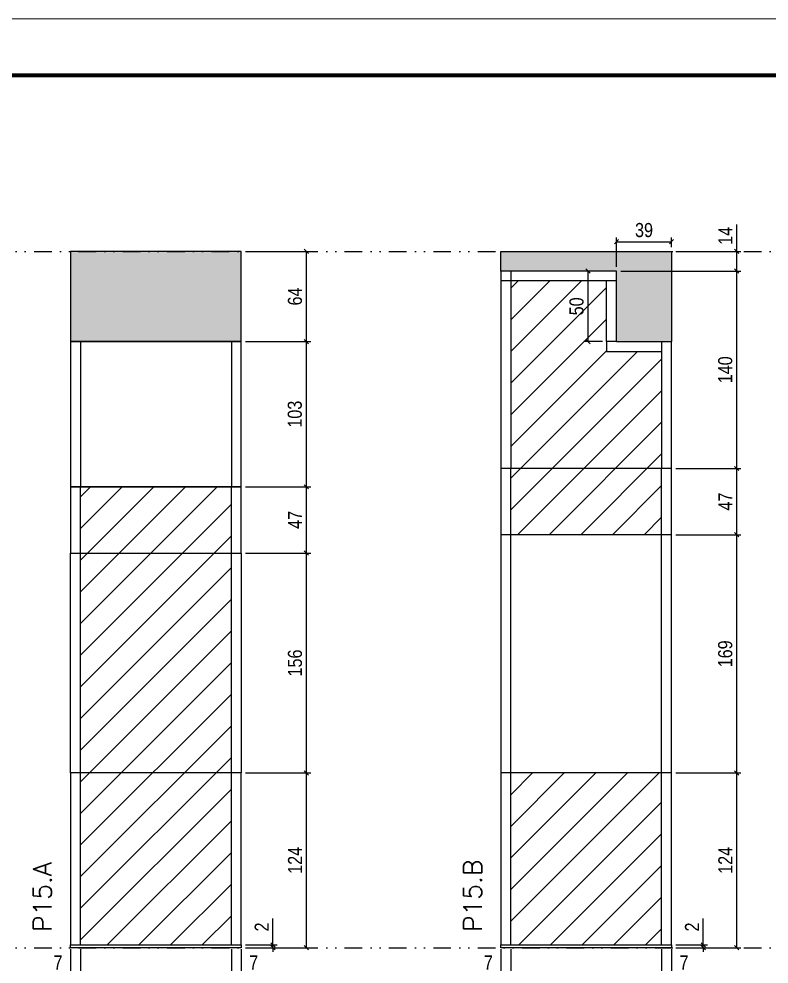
# Model space of a CAD drawing. Extents: x 13379 to 23315, y 867 to 16997.
# Drawn here: x 19603 to 20135, y 12732 to 13403 of the extents above; entities that cross this region are included whole.
import ezdxf

# ---------------------------------------------------------------- set-up
doc = ezdxf.new("R2010")
doc.units = 0
for name, pattern in [('DASHED', [0.75, 0.5, -0.25]), ('DIVIDE2', [0.625, 0.25, -0.125, 0, -0.125, 0, -0.125]), ('HIDDEN', [0.375, 0.25, -0.125])]:
    doc.linetypes.add(name, pattern=pattern)
for name, color, linetype in [('COTA', 241, 'Continuous'), ('Nível', 160, 'Continuous'), ('Painéis', 200, 'Continuous'), ('SARR_2.2x7', 40, 'Continuous'), ('Sarrafo de Pressão', 42, 'HIDDEN')]:
    doc.layers.add(name, color=color, linetype=linetype)
for name, color, linetype, lineweight in [('Folhas', 255, 'Continuous', 9), ('Hachura', 251, 'Continuous', 9), ('SARRAFO DE PRESSAO', 251, 'DASHED', 9), ('Texto Seção', 7, 'Continuous', 15)]:
    doc.layers.add(name, color=color, linetype=linetype, lineweight=lineweight)
doc.styles.add('COTA TECNICA', font='techl___.ttf', dxfattribs={"height": 10})
doc.styles.add('COTA TECNICA-50', font='techl___.ttf', dxfattribs={"height": 10})
doc.styles.add('REGUA-120', font='ROMANS.shx', dxfattribs={"height": 15})
doc.dimstyles.new('COTA PAINEL-50', dxfattribs={"dimtxt": 10, "dimasz": 3, "dimexe": 3, "dimexo": 3, "dimgap": 3, "dimtad": 1, "dimdec": 1, "dimzin": 12, "dimdsep": 46, "dimtxsty": 'COTA TECNICA-50', "dimblk1": 'OBLIQUE', "dimblk2": 'OBLIQUE', "dimsah": 1, "dimcen": 0.9, "dimclrd": 4, "dimclre": 4, "dimclrt": 240, "dimadec": 1, "dimazin": 3, "dimtfac": 1, "dimtdec": 1, "dimtmove": 0, "dimatfit": 3, "dimfxl": 1, "dimtolj": 1, "dimtzin": 12, "dimarcsym": 0})
doc.dimstyles.new('PAINEL', dxfattribs={"dimtxt": 10, "dimasz": 3, "dimexe": 3, "dimexo": 3, "dimgap": 3, "dimtad": 1, "dimdec": 1, "dimzin": 12, "dimdsep": 46, "dimtxsty": 'COTA TECNICA', "dimblk1": 'OBLIQUE', "dimblk2": 'OBLIQUE', "dimsah": 1, "dimcen": 0.9, "dimclrd": 4, "dimclre": 4, "dimclrt": 240, "dimadec": 1, "dimazin": 3, "dimtfac": 1, "dimtdec": 1, "dimtmove": 0, "dimatfit": 3, "dimfxl": 1, "dimtolj": 1, "dimtzin": 12, "dimarcsym": 0})
pattern_1 = [(45, (-40.093, 0), (-11.22532, 11.22532), [])]

# ---------------------------------------------------------------- blocks, each defined once
blk = doc.blocks.new('9999999999')
at = {"layer": 'Folhas'}
blk.add_lwpolyline([(98138.98, 34190.21), (99623.98, 34190.21), (99623.98, 35240.21), (98138.98, 35240.21)], close=True, dxfattribs=at)
at = {"layer": 'Folhas', "color": 30, "const_width": 3}
blk.add_lwpolyline([(98213.98, 34230.21), (99583.98, 34230.21), (99583.98, 35200.21), (98213.98, 35200.21)], close=True, dxfattribs=at)
blk = doc.blocks.new('_Oblique')
at = {"color": 0, "linetype": 'ByBlock', "lineweight": -2}
blk.add_line((-0.5, -0.5), (0.5, 0.5), dxfattribs=at)
blk = doc.blocks.new('*D446')
at = {"layer": 'COTA', "color": 4, "lineweight": -2, "transparency": 16777216}
for p, q in [((19639.58, 12742.88), (19639.58, 12688.7)), ((19760.58, 12742.88), (19760.58, 12688.7)), ((19639.58, 12691.7), (19760.58, 12691.7))]:
    blk.add_line(p, q, dxfattribs=at)
at = {"layer": 'Defpoints', "color": 0, "transparency": 16777216}
for p in [(19639.58, 12745.88), (19760.58, 12745.88), (19760.58, 12691.7)]:
    blk.add_point(p, dxfattribs=at)
at = {"layer": 'COTA', "color": 4, "lineweight": -2, "transparency": 16777216, "xscale": 3, "yscale": 3, "zscale": 3, "rotation": 180}
blk.add_blockref('_Oblique', (19639.58, 12691.7), dxfattribs=at)
at = {"layer": 'COTA', "color": 4, "lineweight": -2, "transparency": 16777216, "xscale": 3, "yscale": 3, "zscale": 3}
blk.add_blockref('_Oblique', (19760.58, 12691.7), dxfattribs=at)
at = {"layer": 'COTA', "color": 240, "transparency": 16777216, "insert": (19700.08, 12699.76), "char_height": 10, "attachment_point": 5, "style": 'COTA TECNICA'}
blk.add_mtext('\\A1;121', dxfattribs=at)
blk = doc.blocks.new('*D447')
at = {"layer": 'COTA', "color": 4, "lineweight": -2, "transparency": 16777216}
for p, q in [((19763.58, 13237.88), (19809.82, 13237.88)), ((19806.82, 13173.88), (19806.82, 13237.88)), ((19763.58, 13173.88), (19809.82, 13173.88))]:
    blk.add_line(p, q, dxfattribs=at)
at = {"layer": 'Defpoints', "color": 0, "transparency": 16777216}
for p in [(19760.58, 13237.88), (19806.82, 13237.88), (19760.58, 13173.88)]:
    blk.add_point(p, dxfattribs=at)
at = {"layer": 'COTA', "color": 4, "lineweight": -2, "transparency": 16777216, "xscale": 3, "yscale": 3, "zscale": 3}
for p, rotation in [((19806.82, 13237.88), 90), ((19806.82, 13173.88), 270)]:
    blk.add_blockref('_Oblique', p, dxfattribs=dict(at, rotation=rotation))
at = {"layer": 'COTA', "color": 240, "transparency": 16777216, "insert": (19798.71, 13205.88), "char_height": 10, "attachment_point": 5, "rotation": 90, "style": 'COTA TECNICA'}
blk.add_mtext('\\A1;64', dxfattribs=at)
blk = doc.blocks.new('*D448')
at = {"layer": 'COTA', "color": 4, "lineweight": -2, "transparency": 16777216}
for p, q in [((19763.58, 12867.88), (19809.82, 12867.88)), ((19806.82, 12743.88), (19806.82, 12867.88)), ((19763.58, 12743.88), (19809.82, 12743.88))]:
    blk.add_line(p, q, dxfattribs=at)
at = {"layer": 'Defpoints', "color": 0, "transparency": 16777216}
for p in [(19760.58, 12867.88), (19806.82, 12867.88), (19760.58, 12743.88)]:
    blk.add_point(p, dxfattribs=at)
at = {"layer": 'COTA', "color": 4, "lineweight": -2, "transparency": 16777216, "xscale": 3, "yscale": 3, "zscale": 3}
for p, rotation in [((19806.82, 12867.88), 90), ((19806.82, 12743.88), 270)]:
    blk.add_blockref('_Oblique', p, dxfattribs=dict(at, rotation=rotation))
at = {"layer": 'COTA', "color": 240, "transparency": 16777216, "insert": (19798.74, 12805.88), "char_height": 10, "attachment_point": 5, "rotation": 90, "style": 'COTA TECNICA-50'}
blk.add_mtext('\\A1;124', dxfattribs=at)
blk = doc.blocks.new('*D449')
at = {"layer": 'COTA', "color": 4, "lineweight": -2, "transparency": 16777216}
for p, q in [((19783.1, 12745.88), (19783.1, 12764.68)), ((19763.58, 12745.88), (19786.1, 12745.88)), ((19763.58, 12743.88), (19786.1, 12743.88)), ((19783.1, 12743.88), (19783.1, 12745.88)), ((19783.1, 12743.88), (19783.1, 12740.88))]:
    blk.add_line(p, q, dxfattribs=at)
at = {"layer": 'Defpoints', "color": 0, "transparency": 16777216}
for p in [(19760.58, 12745.88), (19760.58, 12743.88), (19783.1, 12743.88)]:
    blk.add_point(p, dxfattribs=at)
at = {"layer": 'COTA', "color": 4, "lineweight": -2, "transparency": 16777216, "xscale": 3, "yscale": 3, "zscale": 3}
for p, rotation in [((19783.1, 12745.88), 270), ((19783.1, 12743.88), 90)]:
    blk.add_blockref('_Oblique', p, dxfattribs=dict(at, rotation=rotation))
at = {"layer": 'COTA', "color": 240, "transparency": 16777216, "insert": (19775.1, 12758.62), "char_height": 10, "attachment_point": 5, "rotation": 90, "style": 'COTA TECNICA-50'}
blk.add_mtext('\\A1;2', dxfattribs=at)
blk = doc.blocks.new('*D477')
at = {"layer": 'COTA', "color": 4, "linetype": 'ByBlock', "lineweight": -2, "transparency": 16777216}
for p, q in [((19763.58, 13023.88), (19809.82, 13023.88)), ((19806.82, 12867.88), (19806.82, 13023.88)), ((19763.58, 12867.88), (19809.82, 12867.88))]:
    blk.add_line(p, q, dxfattribs=at)
at = {"layer": 'Defpoints', "color": 0, "linetype": 'ByBlock', "transparency": 16777216}
for p in [(19760.58, 13023.88), (19806.82, 13023.88), (19760.58, 12867.88)]:
    blk.add_point(p, dxfattribs=at)
at = {"layer": 'COTA', "color": 4, "linetype": 'ByBlock', "lineweight": -2, "transparency": 16777216, "xscale": 3, "yscale": 3, "zscale": 3}
for p, rotation in [((19806.82, 13023.88), 90), ((19806.82, 12867.88), 270)]:
    blk.add_blockref('_Oblique', p, dxfattribs=dict(at, rotation=rotation))
at = {"layer": 'COTA', "color": 240, "linetype": 'ByBlock', "transparency": 16777216, "insert": (19798.71, 12945.88), "char_height": 10, "attachment_point": 5, "rotation": 90, "style": 'COTA TECNICA'}
blk.add_mtext('\\A1;156', dxfattribs=at)
blk = doc.blocks.new('*D450')
at = {"layer": 'COTA', "color": 4, "lineweight": -2, "transparency": 16777216}
for p, q in [((19639.58, 12740.88), (19639.58, 12722.37)), ((19646.58, 12742.88), (19646.58, 12722.37)), ((19639.58, 12725.37), (19624.85, 12725.37)), ((19646.58, 12725.37), (19639.58, 12725.37))]:
    blk.add_line(p, q, dxfattribs=at)
at = {"layer": 'Defpoints', "color": 0, "transparency": 16777216}
for p in [(19639.58, 12743.88), (19646.58, 12745.88), (19639.58, 12725.37)]:
    blk.add_point(p, dxfattribs=at)
at = {"layer": 'COTA', "color": 4, "lineweight": -2, "transparency": 16777216, "xscale": 3, "yscale": 3, "zscale": 3, "rotation": 180}
blk.add_blockref('_Oblique', (19639.58, 12725.37), dxfattribs=at)
at = {"layer": 'COTA', "color": 4, "lineweight": -2, "transparency": 16777216, "xscale": 3, "yscale": 3, "zscale": 3}
blk.add_blockref('_Oblique', (19646.58, 12725.37), dxfattribs=at)
at = {"layer": 'COTA', "color": 240, "transparency": 16777216, "insert": (19630.71, 12733.44), "char_height": 10, "attachment_point": 5, "style": 'COTA TECNICA-50'}
blk.add_mtext('\\A1;7', dxfattribs=at)
blk = doc.blocks.new('*D451')
at = {"layer": 'COTA', "color": 4, "lineweight": -2, "transparency": 16777216}
for p, q in [((19753.58, 12742.88), (19753.58, 12722.37)), ((19760.58, 12740.88), (19760.58, 12722.37)), ((19753.58, 12725.37), (19760.58, 12725.37)), ((19760.58, 12725.37), (19775.31, 12725.37))]:
    blk.add_line(p, q, dxfattribs=at)
at = {"layer": 'Defpoints', "color": 0, "transparency": 16777216}
for p in [(19753.58, 12745.88), (19760.58, 12743.88), (19760.58, 12725.37)]:
    blk.add_point(p, dxfattribs=at)
at = {"layer": 'COTA', "color": 4, "lineweight": -2, "transparency": 16777216, "xscale": 3, "yscale": 3, "zscale": 3, "rotation": 180}
blk.add_blockref('_Oblique', (19753.58, 12725.37), dxfattribs=at)
at = {"layer": 'COTA', "color": 4, "lineweight": -2, "transparency": 16777216, "xscale": 3, "yscale": 3, "zscale": 3}
blk.add_blockref('_Oblique', (19760.58, 12725.37), dxfattribs=at)
at = {"layer": 'COTA', "color": 240, "transparency": 16777216, "insert": (19769.44, 12733.44), "char_height": 10, "attachment_point": 5, "style": 'COTA TECNICA-50'}
blk.add_mtext('\\A1;7', dxfattribs=at)
blk = doc.blocks.new('*D452')
at = {"layer": 'COTA', "color": 4, "lineweight": -2, "transparency": 16777216}
for p, q in [((19944.67, 12742.88), (19944.67, 12688.7)), ((20065.67, 12742.88), (20065.67, 12688.7)), ((19944.67, 12691.7), (20065.67, 12691.7))]:
    blk.add_line(p, q, dxfattribs=at)
at = {"layer": 'Defpoints', "color": 0, "transparency": 16777216}
for p in [(19944.67, 12745.88), (20065.67, 12745.88), (20065.67, 12691.7)]:
    blk.add_point(p, dxfattribs=at)
at = {"layer": 'COTA', "color": 4, "lineweight": -2, "transparency": 16777216, "xscale": 3, "yscale": 3, "zscale": 3, "rotation": 180}
blk.add_blockref('_Oblique', (19944.67, 12691.7), dxfattribs=at)
at = {"layer": 'COTA', "color": 4, "lineweight": -2, "transparency": 16777216, "xscale": 3, "yscale": 3, "zscale": 3}
blk.add_blockref('_Oblique', (20065.67, 12691.7), dxfattribs=at)
at = {"layer": 'COTA', "color": 240, "transparency": 16777216, "insert": (20005.17, 12699.76), "char_height": 10, "attachment_point": 5, "style": 'COTA TECNICA'}
blk.add_mtext('\\A1;121', dxfattribs=at)
blk = doc.blocks.new('*D453')
at = {"layer": 'COTA', "color": 4, "lineweight": -2, "transparency": 16777216}
for p, q in [((20068.67, 12867.88), (20114.91, 12867.88)), ((20111.91, 12743.88), (20111.91, 12867.88)), ((20068.67, 12743.88), (20114.91, 12743.88))]:
    blk.add_line(p, q, dxfattribs=at)
at = {"layer": 'Defpoints', "color": 0, "transparency": 16777216}
for p in [(20065.67, 12867.88), (20111.91, 12867.88), (20065.67, 12743.88)]:
    blk.add_point(p, dxfattribs=at)
at = {"layer": 'COTA', "color": 4, "lineweight": -2, "transparency": 16777216, "xscale": 3, "yscale": 3, "zscale": 3}
for p, rotation in [((20111.91, 12867.88), 90), ((20111.91, 12743.88), 270)]:
    blk.add_blockref('_Oblique', p, dxfattribs=dict(at, rotation=rotation))
at = {"layer": 'COTA', "color": 240, "transparency": 16777216, "insert": (20103.84, 12805.88), "char_height": 10, "attachment_point": 5, "rotation": 90, "style": 'COTA TECNICA-50'}
blk.add_mtext('\\A1;124', dxfattribs=at)
blk = doc.blocks.new('*D454')
at = {"layer": 'COTA', "color": 4, "lineweight": -2, "transparency": 16777216}
for p, q in [((20088.2, 12745.88), (20088.2, 12764.68)), ((20068.67, 12745.88), (20091.2, 12745.88)), ((20068.67, 12743.88), (20091.2, 12743.88)), ((20088.2, 12743.88), (20088.2, 12745.88)), ((20088.2, 12743.88), (20088.2, 12740.88))]:
    blk.add_line(p, q, dxfattribs=at)
at = {"layer": 'Defpoints', "color": 0, "transparency": 16777216}
for p in [(20065.67, 12745.88), (20065.67, 12743.88), (20088.2, 12743.88)]:
    blk.add_point(p, dxfattribs=at)
at = {"layer": 'COTA', "color": 4, "lineweight": -2, "transparency": 16777216, "xscale": 3, "yscale": 3, "zscale": 3}
for p, rotation in [((20088.2, 12745.88), 270), ((20088.2, 12743.88), 90)]:
    blk.add_blockref('_Oblique', p, dxfattribs=dict(at, rotation=rotation))
at = {"layer": 'COTA', "color": 240, "transparency": 16777216, "insert": (20080.2, 12758.62), "char_height": 10, "attachment_point": 5, "rotation": 90, "style": 'COTA TECNICA-50'}
blk.add_mtext('\\A1;2', dxfattribs=at)
blk = doc.blocks.new('*D455')
at = {"layer": 'COTA', "color": 4, "lineweight": -2, "transparency": 16777216}
for p, q in [((19944.67, 12740.88), (19944.67, 12722.37)), ((19951.67, 12742.88), (19951.67, 12722.37)), ((19944.67, 12725.37), (19929.94, 12725.37)), ((19951.67, 12725.37), (19944.67, 12725.37))]:
    blk.add_line(p, q, dxfattribs=at)
at = {"layer": 'Defpoints', "color": 0, "transparency": 16777216}
for p in [(19944.67, 12743.88), (19951.67, 12745.88), (19944.67, 12725.37)]:
    blk.add_point(p, dxfattribs=at)
at = {"layer": 'COTA', "color": 4, "lineweight": -2, "transparency": 16777216, "xscale": 3, "yscale": 3, "zscale": 3, "rotation": 180}
blk.add_blockref('_Oblique', (19944.67, 12725.37), dxfattribs=at)
at = {"layer": 'COTA', "color": 4, "lineweight": -2, "transparency": 16777216, "xscale": 3, "yscale": 3, "zscale": 3}
blk.add_blockref('_Oblique', (19951.67, 12725.37), dxfattribs=at)
at = {"layer": 'COTA', "color": 240, "transparency": 16777216, "insert": (19935.8, 12733.44), "char_height": 10, "attachment_point": 5, "style": 'COTA TECNICA-50'}
blk.add_mtext('\\A1;7', dxfattribs=at)
blk = doc.blocks.new('*D456')
at = {"layer": 'COTA', "color": 4, "lineweight": -2, "transparency": 16777216}
for p, q in [((20058.67, 12742.88), (20058.67, 12722.37)), ((20065.67, 12740.88), (20065.67, 12722.37)), ((20058.67, 12725.37), (20065.67, 12725.37)), ((20065.67, 12725.37), (20080.4, 12725.37))]:
    blk.add_line(p, q, dxfattribs=at)
at = {"layer": 'Defpoints', "color": 0, "transparency": 16777216}
for p in [(20058.67, 12745.88), (20065.67, 12743.88), (20065.67, 12725.37)]:
    blk.add_point(p, dxfattribs=at)
at = {"layer": 'COTA', "color": 4, "lineweight": -2, "transparency": 16777216, "xscale": 3, "yscale": 3, "zscale": 3, "rotation": 180}
blk.add_blockref('_Oblique', (20058.67, 12725.37), dxfattribs=at)
at = {"layer": 'COTA', "color": 4, "lineweight": -2, "transparency": 16777216, "xscale": 3, "yscale": 3, "zscale": 3}
blk.add_blockref('_Oblique', (20065.67, 12725.37), dxfattribs=at)
at = {"layer": 'COTA', "color": 240, "transparency": 16777216, "insert": (20074.54, 12733.44), "char_height": 10, "attachment_point": 5, "style": 'COTA TECNICA-50'}
blk.add_mtext('\\A1;7', dxfattribs=at)
blk = doc.blocks.new('*D478')
at = {"layer": 'COTA', "color": 4, "linetype": 'ByBlock', "lineweight": -2, "transparency": 16777216}
for p, q in [((19763.58, 13070.88), (19809.82, 13070.88)), ((19806.82, 13023.88), (19806.82, 13070.88)), ((19763.58, 13023.88), (19809.82, 13023.88))]:
    blk.add_line(p, q, dxfattribs=at)
at = {"layer": 'Defpoints', "color": 0, "linetype": 'ByBlock', "transparency": 16777216}
for p in [(19760.58, 13070.88), (19806.82, 13070.88), (19760.58, 13023.88)]:
    blk.add_point(p, dxfattribs=at)
at = {"layer": 'COTA', "color": 4, "linetype": 'ByBlock', "lineweight": -2, "transparency": 16777216, "xscale": 3, "yscale": 3, "zscale": 3}
for p, rotation in [((19806.82, 13070.88), 90), ((19806.82, 13023.88), 270)]:
    blk.add_blockref('_Oblique', p, dxfattribs=dict(at, rotation=rotation))
at = {"layer": 'COTA', "color": 240, "linetype": 'ByBlock', "transparency": 16777216, "insert": (19798.74, 13047.38), "char_height": 10, "attachment_point": 5, "rotation": 90, "style": 'COTA TECNICA'}
blk.add_mtext('\\A1;47', dxfattribs=at)
blk = doc.blocks.new('*D481')
at = {"layer": 'COTA', "color": 4, "lineweight": -2, "transparency": 16777216}
for p, q in [((19763.58, 13173.88), (19809.82, 13173.88)), ((19806.82, 13070.88), (19806.82, 13173.88)), ((19763.58, 13070.88), (19809.82, 13070.88))]:
    blk.add_line(p, q, dxfattribs=at)
at = {"layer": 'Defpoints', "color": 0, "transparency": 16777216}
for p in [(19760.58, 13173.88), (19806.82, 13173.88), (19760.58, 13070.88)]:
    blk.add_point(p, dxfattribs=at)
at = {"layer": 'COTA', "color": 4, "lineweight": -2, "transparency": 16777216, "xscale": 3, "yscale": 3, "zscale": 3}
for p, rotation in [((19806.82, 13173.88), 90), ((19806.82, 13070.88), 270)]:
    blk.add_blockref('_Oblique', p, dxfattribs=dict(at, rotation=rotation))
at = {"layer": 'COTA', "color": 240, "transparency": 16777216, "insert": (19798.6, 13122.38), "char_height": 10, "attachment_point": 5, "rotation": 90, "style": 'COTA TECNICA'}
blk.add_mtext('\\A1;103', dxfattribs=at)
blk = doc.blocks.new('*D482')
at = {"layer": 'COTA', "color": 4, "lineweight": -2, "transparency": 16777216}
for p, q in [((20068.67, 13036.88), (20114.91, 13036.88)), ((20111.91, 12867.88), (20111.91, 13036.88)), ((20068.67, 12867.88), (20114.91, 12867.88))]:
    blk.add_line(p, q, dxfattribs=at)
at = {"layer": 'Defpoints', "color": 0, "transparency": 16777216}
for p in [(20065.67, 13036.88), (20111.91, 13036.88), (20065.67, 12867.88)]:
    blk.add_point(p, dxfattribs=at)
at = {"layer": 'COTA', "color": 4, "lineweight": -2, "transparency": 16777216, "xscale": 3, "yscale": 3, "zscale": 3}
for p, rotation in [((20111.91, 13036.88), 90), ((20111.91, 12867.88), 270)]:
    blk.add_blockref('_Oblique', p, dxfattribs=dict(at, rotation=rotation))
at = {"layer": 'COTA', "color": 240, "transparency": 16777216, "insert": (20103.78, 12952.38), "char_height": 10, "attachment_point": 5, "rotation": 90, "style": 'COTA TECNICA'}
blk.add_mtext('\\A1;169', dxfattribs=at)
blk = doc.blocks.new('*D483')
at = {"layer": 'COTA', "color": 4, "lineweight": -2, "transparency": 16777216}
for p, q in [((20068.67, 13083.88), (20114.91, 13083.88)), ((20111.91, 13036.88), (20111.91, 13083.88)), ((20068.67, 13036.88), (20114.91, 13036.88))]:
    blk.add_line(p, q, dxfattribs=at)
at = {"layer": 'Defpoints', "color": 0, "transparency": 16777216}
for p in [(20065.67, 13083.88), (20111.91, 13083.88), (20065.67, 13036.88)]:
    blk.add_point(p, dxfattribs=at)
at = {"layer": 'COTA', "color": 4, "lineweight": -2, "transparency": 16777216, "xscale": 3, "yscale": 3, "zscale": 3}
for p, rotation in [((20111.91, 13083.88), 90), ((20111.91, 13036.88), 270)]:
    blk.add_blockref('_Oblique', p, dxfattribs=dict(at, rotation=rotation))
at = {"layer": 'COTA', "color": 240, "transparency": 16777216, "insert": (20103.84, 13060.38), "char_height": 10, "attachment_point": 5, "rotation": 90, "style": 'COTA TECNICA'}
blk.add_mtext('\\A1;47', dxfattribs=at)
blk = doc.blocks.new('*D484')
at = {"layer": 'COTA', "color": 4, "lineweight": -2, "transparency": 16777216}
for p, q in [((20029.67, 13223.88), (20114.91, 13223.88)), ((20111.91, 13083.88), (20111.91, 13223.88)), ((20068.67, 13083.88), (20114.91, 13083.88))]:
    blk.add_line(p, q, dxfattribs=at)
at = {"layer": 'Defpoints', "color": 0, "transparency": 16777216}
for p in [(20026.67, 13223.88), (20111.91, 13223.88), (20065.67, 13083.88)]:
    blk.add_point(p, dxfattribs=at)
at = {"layer": 'COTA', "color": 4, "lineweight": -2, "transparency": 16777216, "xscale": 3, "yscale": 3, "zscale": 3}
for p, rotation in [((20111.91, 13223.88), 90), ((20111.91, 13083.88), 270)]:
    blk.add_blockref('_Oblique', p, dxfattribs=dict(at, rotation=rotation))
at = {"layer": 'COTA', "color": 240, "transparency": 16777216, "insert": (20103.81, 13153.88), "char_height": 10, "attachment_point": 5, "rotation": 90, "style": 'COTA TECNICA'}
blk.add_mtext('\\A1;140', dxfattribs=at)
blk = doc.blocks.new('*D485')
at = {"layer": 'COTA', "color": 4, "lineweight": -2, "transparency": 16777216}
for p, q in [((20016.67, 13223.88), (20003.45, 13223.88)), ((20006.45, 13173.88), (20006.45, 13223.88)), ((20016.67, 13173.88), (20003.45, 13173.88))]:
    blk.add_line(p, q, dxfattribs=at)
at = {"layer": 'Defpoints', "color": 0, "transparency": 16777216}
for p in [(20006.45, 13223.88), (20019.67, 13223.88), (20019.67, 13173.88)]:
    blk.add_point(p, dxfattribs=at)
at = {"layer": 'COTA', "color": 4, "lineweight": -2, "transparency": 16777216, "xscale": 3, "yscale": 3, "zscale": 3}
for p, rotation in [((20006.45, 13223.88), 90), ((20006.45, 13173.88), 270)]:
    blk.add_blockref('_Oblique', p, dxfattribs=dict(at, rotation=rotation))
at = {"layer": 'COTA', "color": 240, "transparency": 16777216, "insert": (19998.34, 13198.88), "char_height": 10, "attachment_point": 5, "rotation": 90, "style": 'COTA TECNICA'}
blk.add_mtext('\\A1;50', dxfattribs=at)
blk = doc.blocks.new('*D486')
at = {"layer": 'COTA', "color": 4, "lineweight": -2, "transparency": 16777216}
for p, q in [((20026.67, 13226.88), (20026.67, 13247.69)), ((20026.67, 13244.69), (20065.67, 13244.69)), ((20065.67, 13240.88), (20065.67, 13247.69))]:
    blk.add_line(p, q, dxfattribs=at)
at = {"layer": 'Defpoints', "color": 0, "transparency": 16777216}
for p in [(20065.67, 13244.69), (20065.67, 13237.88), (20026.67, 13223.88)]:
    blk.add_point(p, dxfattribs=at)
at = {"layer": 'COTA', "color": 4, "lineweight": -2, "transparency": 16777216, "xscale": 3, "yscale": 3, "zscale": 3, "rotation": 180}
blk.add_blockref('_Oblique', (20026.67, 13244.69), dxfattribs=at)
at = {"layer": 'COTA', "color": 4, "lineweight": -2, "transparency": 16777216, "xscale": 3, "yscale": 3, "zscale": 3}
blk.add_blockref('_Oblique', (20065.67, 13244.69), dxfattribs=at)
at = {"layer": 'COTA', "color": 240, "transparency": 16777216, "insert": (20046.17, 13252.94), "char_height": 10, "attachment_point": 5, "style": 'COTA TECNICA'}
blk.add_mtext('\\A1;39', dxfattribs=at)
blk = doc.blocks.new('*D1227')
at = {"layer": 'COTA', "color": 4, "lineweight": -2, "transparency": 16777216}
for p, q in [((20111.91, 13237.88), (20111.91, 13256.99)), ((20068.67, 13237.88), (20114.91, 13237.88)), ((20111.91, 13223.88), (20111.91, 13237.88)), ((20029.67, 13223.88), (20114.91, 13223.88))]:
    blk.add_line(p, q, dxfattribs=at)
at = {"layer": 'Defpoints', "color": 0, "transparency": 16777216}
for p in [(20065.67, 13237.88), (20111.91, 13237.88), (20026.67, 13223.88)]:
    blk.add_point(p, dxfattribs=at)
at = {"layer": 'COTA', "color": 4, "lineweight": -2, "transparency": 16777216, "xscale": 3, "yscale": 3, "zscale": 3}
for p, rotation in [((20111.91, 13237.88), 90), ((20111.91, 13223.88), 270)]:
    blk.add_blockref('_Oblique', p, dxfattribs=dict(at, rotation=rotation))
at = {"layer": 'COTA', "color": 240, "transparency": 16777216, "insert": (20103.84, 13248.94), "char_height": 10, "attachment_point": 5, "rotation": 90, "style": 'COTA TECNICA'}
blk.add_mtext('\\A1;14', dxfattribs=at)

msp = doc.modelspace()

# ---------------------------------------------------------------- hatches: boundary and pattern name
at = {"layer": 'COTA', "linetype": 'ByBlock'}
h = msp.add_hatch(dxfattribs=at)
h.set_pattern_fill('AR-CONC', color=256, scale=0.03)
h.set_pattern_definition([(50, (-113090.0935, -18288.6855), (5.46554007, -0.47817257), [0.5715, -6.2865]), (355, (-113090.0935, -18288.6855), (-1.05730264, 5.73170536), [0.4572, -5.02921753]), (100.4514447, (-113089.638, -18288.7253), (4.40823741, 5.25353256), [0.48570026, -5.34270734]), (46.1842, (-113090.0935, -18287.1615), (8.13237123, -1.26126984), [0.85725, -9.42975]), (96.6355576, (-113089.416, -18287.2666), (7.122124, 7.42278374), [0.7285507, -8.01406824]), (351.184151, (-113090.0935, -18287.1615), (7.122124, 7.42278374), [0.685799, -7.54379196]), (21, (-113089.3315, -18287.5425), (4.54843174, -3.06795595), [0.5715, -6.2865]), (326, (-113089.3315, -18287.5425), (1.85406085, 5.52563898), [0.4572, -5.0292]), (71.451445, (-113088.9525, -18287.798), (6.40249258, 2.45768307), [0.48570026, -5.34269813]), (37.5, (-113090.0935, -18288.6855), (0.092658098, 2.536651166), [0, -4.96824, 0, -5.1054, 0, -5.04825]), (7.5, (-113090.0935, -18288.6855), (2.004589875, 3.005417245), [0, -2.91084, 0, -4.85394, 0, -1.92405]), (327.5, (-113091.7928, -18288.6855), (4.067717855, -0.17186232), [0, -1.905, 0, -5.9436, 0, -7.8867]), (317.5, (-113092.5548, -18288.6855), (4.44387544, 0.76279473), [0, -2.4765, 0, -3.94716, 0, -5.6007])])
h.paths.add_polyline_path([(19760.58, 13237.88), (19639.58, 13237.88), (19639.58, 13173.88), (19760.58, 13173.88)])
at = {"layer": 'COTA'}
h = msp.add_hatch(dxfattribs=at)
h.set_pattern_fill('AR-CONC', color=256, scale=0.03)
h.set_pattern_definition([(50, (-40.093, 0), (5.4655401, -0.4781726), [0.5715, -6.2865]), (355, (-40.093, 0), (-1.0573026, 5.7317054), [0.4572, -5.0292175]), (100.451445, (-39.6375, -0.04), (4.4082374, 5.2535326), [0.4857003, -5.3427073]), (46.1842, (-40.093, 1.524), (8.1323712, -1.2612698), [0.85725, -9.42975]), (96.635558, (-39.415, 1.419), (7.122124, 7.4227837), [0.7285507, -8.0140682]), (351.18415, (-40.093, 1.524), (7.122124, 7.4227837), [0.685799, -7.543792]), (21, (-39.331, 1.143), (4.5484317, -3.06795595), [0.5715, -6.2865]), (326, (-39.331, 1.143), (1.8540609, 5.525639), [0.4572, -5.0292]), (71.451445, (-38.952, 0.8873), (6.4024926, 2.4576831), [0.4857003, -5.3426981]), (37.5, (-40.093, 0), (0.0926581, 2.53665117), [0, -4.96824, 0, -5.1054, 0, -5.04825]), (7.5, (-40.093, 0), (2.00458988, 3.00541724), [0, -2.91084, 0, -4.85394, 0, -1.92405]), (327.5, (-41.7922, 0), (4.06771786, -0.17186232), [0, -1.905, 0, -5.9436, 0, -7.8867]), (317.5, (-42.554, 0), (4.44387544, 0.76279473), [0, -2.4765, 0, -3.94716, 0, -5.6007])])
h.paths.add_polyline_path([(20065.67, 13237.88), (19944.67, 13237.88), (19944.67, 13223.88), (20026.67, 13223.88), (20026.67, 13173.88), (20065.67, 13173.88)])
at = {"layer": 'Hachura', "linetype": 'ByBlock'}
h = msp.add_hatch(dxfattribs=at)
h.set_pattern_fill('ANSI31', color=256, scale=5)
h.set_pattern_definition(pattern_1)
h.paths.add_polyline_path([(20058.67, 12867.88), (19951.67, 12867.88), (19951.67, 12745.88), (20058.67, 12745.88)])
h.paths.add_polyline_path([(20058.67, 13083.88), (19951.67, 13083.88), (19951.67, 13036.88), (20058.67, 13036.88)])
h.paths.add_polyline_path([(20058.67, 13166.88), (20019.67, 13166.88), (20019.67, 13173.88), (20019.67, 13216.88), (19951.67, 13216.88), (19951.67, 13083.88), (20058.67, 13083.88)])
h.paths.add_polyline_path([(20008.15, 13188.39), (20008.15, 13209.67), (19987.57, 13209.67), (19987.57, 13188.39)], flags=24)
h = msp.add_hatch(dxfattribs=at)
h.set_pattern_fill('ANSI31', color=256, scale=5)
h.set_pattern_definition(pattern_1)
h.paths.add_polyline_path([(19753.58, 12867.88), (19646.58, 12867.88), (19646.58, 12745.88), (19753.58, 12745.88)])
h.paths.add_polyline_path([(19753.58, 13023.88), (19646.58, 13023.88), (19646.58, 12867.88), (19753.58, 12867.88)])
h.paths.add_polyline_path([(19753.58, 13023.88), (19753.58, 13070.88), (19646.58, 13070.88), (19646.58, 13023.88)])

# ---------------------------------------------------------------- linework, layer by layer
at = {"layer": 'COTA'}
for p, q in [((19944.67, 13223.88), (19944.67, 13237.88)), ((19944.67, 13237.88), (20065.67, 13237.88)), ((20065.67, 13237.88), (20065.67, 13173.88)), ((20026.67, 13173.88), (20019.67, 13173.88)), ((20019.67, 13173.88), (20019.67, 13166.88))]:
    msp.add_line(p, q, dxfattribs=at)
at = {"layer": 'COTA', "linetype": 'ByBlock'}
msp.add_lwpolyline([(19639.58, 13173.88), (19760.58, 13173.88), (19760.58, 13237.88), (19639.58, 13237.88)], close=True, dxfattribs=at)
at = {"layer": 'Nível', "color": 4, "linetype": 'DIVIDE2', "ltscale": 50}
for p, q in [((17569.5, 13237.88), (21112.79, 13237.88)), ((17569.5, 12743.88), (21112.79, 12743.88))]:
    msp.add_line(p, q, dxfattribs=at)
at = {"layer": 'Painéis'}
for p, q in [((20026.67, 13223.88), (19944.67, 13223.88)), ((19944.67, 13223.88), (19944.67, 12867.88)), ((20026.67, 13173.88), (20026.67, 13223.88)), ((20026.67, 13173.88), (20065.67, 13173.88)), ((20065.67, 12867.88), (20065.67, 13173.88)), ((20065.67, 13083.88), (19944.67, 13083.88)), ((20065.67, 13036.88), (19944.67, 13036.88))]:
    msp.add_line(p, q, dxfattribs=at)
for points in [[(19639.58, 13070.88), (19760.58, 13070.88), (19760.58, 13173.88), (19639.58, 13173.88)], [(19639.58, 13023.88), (19760.58, 13023.88), (19760.58, 13070.88), (19639.58, 13070.88)], [(19639.58, 13023.88), (19760.58, 13023.88), (19760.58, 12867.88), (19639.58, 12867.88)], [(19639.58, 12745.88), (19760.58, 12745.88), (19760.58, 12867.88), (19639.58, 12867.88)], [(19944.67, 12745.88), (20065.67, 12745.88), (20065.67, 12867.88), (19944.67, 12867.88)], [(19639.58, 12745.88), (19760.58, 12745.88), (19760.58, 12743.88), (19639.58, 12743.88)], [(19944.67, 12745.88), (20065.67, 12745.88), (20065.67, 12743.88), (19944.67, 12743.88)]]:
    msp.add_lwpolyline(points, close=True, dxfattribs=at)
at = {"layer": 'SARR_2.2x7'}
for p, q in [((20026.67, 13216.88), (19944.67, 13216.88)), ((20019.67, 13173.88), (20019.67, 13216.88)), ((20019.67, 13166.88), (20058.67, 13166.88))]:
    msp.add_line(p, q, dxfattribs=at)
at = {"layer": 'Sarrafo de Pressão'}
for p, q in [((19951.67, 13223.88), (19951.67, 13083.88)), ((19646.58, 13173.88), (19646.58, 13070.88)), ((19753.58, 13173.88), (19753.58, 13070.88)), ((20058.67, 13173.88), (20058.67, 13083.88)), ((19951.67, 13036.88), (19951.67, 13083.88)), ((20058.67, 13036.88), (20058.67, 13083.88)), ((19646.58, 13023.88), (19646.58, 13070.88)), ((19753.58, 13023.88), (19753.58, 13070.88)), ((19951.67, 12867.88), (19951.67, 13036.88)), ((20058.67, 12867.88), (20058.67, 13036.88)), ((19646.58, 12867.88), (19646.58, 13023.88)), ((19753.58, 12867.88), (19753.58, 13023.88)), ((19646.58, 12745.88), (19646.58, 12867.88)), ((19753.58, 12745.88), (19753.58, 12867.88)), ((19951.67, 12745.88), (19951.67, 12867.88)), ((20058.67, 12745.88), (20058.67, 12867.88))]:
    msp.add_line(p, q, dxfattribs=at)

# ---------------------------------------------------------------- block references
at = {"layer": 'SARRAFO DE PRESSAO', "color": 6, "linetype": 'ByBlock'}
msp.add_blockref('9999999999', (-78984.48, -21837.41), dxfattribs=at)

# ---------------------------------------------------------------- texts
at = {"layer": 'Texto Seção', "char_height": 13, "width": 285.3299, "attachment_point": 7, "rotation": 90, "style": 'REGUA-120'}
for s, insert in [('P15.A', (19626.11, 12755.13)), ('P15.B', (19931.2, 12755.13))]:
    msp.add_mtext(s, dxfattribs=dict(at, insert=insert))

# ---------------------------------------------------------------- dimensions: what is measured, and where the dimension line sits
at = {"layer": 'COTA'}
for base, p1, p2, dimstyle, picture, middle in [((20065.67, 13244.69), (20026.67, 13223.88), (20065.67, 13237.88), 'PAINEL', '*D486', (20046.17, 13252.94)), ((19760.58, 12725.37), (19753.58, 12745.88), (19760.58, 12743.88), 'COTA PAINEL-50', '*D451', (19769.44, 12733.44)), ((20065.67, 12725.37), (20058.67, 12745.88), (20065.67, 12743.88), 'COTA PAINEL-50', '*D456', (20074.54, 12733.44))]:
    dim = msp.add_linear_dim(base=base, p1=p1, p2=p2, dimstyle=dimstyle, dxfattribs=at)
    dim.commit()
    dim.dimension.update_dxf_attribs({"geometry": picture, "text_midpoint": middle})
for base, p1, p2, angle, dimstyle, picture, middle in [((20111.91, 13237.88), (20026.67, 13223.88), (20065.67, 13237.88), 90, 'PAINEL', '*D1227', (20103.84, 13248.94)), ((20006.45, 13223.88), (20019.67, 13173.88), (20019.67, 13223.88), 90, 'PAINEL', '*D485', (19998.34, 13198.88)), ((19806.82, 13173.88), (19760.58, 13070.88), (19760.58, 13173.88), 90, 'PAINEL', '*D481', (19798.6, 13122.38)), ((20111.91, 13036.88), (20065.67, 12867.88), (20065.67, 13036.88), 90, 'PAINEL', '*D482', (20103.78, 12952.38)), ((19806.82, 12867.88), (19760.58, 12743.88), (19760.58, 12867.88), 90, 'COTA PAINEL-50', '*D448', (19798.74, 12805.88)), ((20111.91, 12867.88), (20065.67, 12743.88), (20065.67, 12867.88), 90, 'COTA PAINEL-50', '*D453', (20103.84, 12805.88)), ((19639.58, 12725.37), (19646.58, 12745.88), (19639.58, 12743.88), 180, 'COTA PAINEL-50', '*D450', (19630.71, 12733.44)), ((19944.67, 12725.37), (19951.67, 12745.88), (19944.67, 12743.88), 180, 'COTA PAINEL-50', '*D455', (19935.8, 12733.44))]:
    dim = msp.add_linear_dim(base=base, p1=p1, p2=p2, angle=angle, dimstyle=dimstyle, dxfattribs=at)
    dim.commit()
    dim.dimension.update_dxf_attribs({"geometry": picture, "text_midpoint": middle})
for base, p1, p2, override, picture, middle in [((19806.82, 13237.88), (19760.58, 13173.88), (19760.58, 13237.88), {"dimarcsym": 2}, '*D447', (19798.71, 13205.88)), ((20111.91, 13223.88), (20065.67, 13083.88), (20026.67, 13223.88), {"dimtmove": 1}, '*D484', (20103.81, 13153.88)), ((20111.91, 13083.88), (20065.67, 13036.88), (20065.67, 13083.88), {"dimtmove": 1}, '*D483', (20103.84, 13060.38))]:
    dim = msp.add_linear_dim(base=base, p1=p1, p2=p2, angle=90, dimstyle='PAINEL', override=override, dxfattribs=at)
    dim.commit()
    dim.dimension.update_dxf_attribs({"geometry": picture, "text_midpoint": middle})
at = {"layer": 'COTA', "linetype": 'ByBlock'}
for base, p1, p2, picture, middle in [((19806.82, 13070.88), (19760.58, 13023.88), (19760.58, 13070.88), '*D478', (19798.74, 13047.38)), ((19806.82, 13023.88), (19760.58, 12867.88), (19760.58, 13023.88), '*D477', (19798.71, 12945.88))]:
    dim = msp.add_linear_dim(base=base, p1=p1, p2=p2, angle=90, dimstyle='PAINEL', dxfattribs=at)
    dim.commit()
    dim.dimension.update_dxf_attribs({"geometry": picture, "text_midpoint": middle})
at = {"layer": 'COTA'}
for base, p1, p2, picture, middle in [((19783.1, 12743.88), (19760.58, 12745.88), (19760.58, 12743.88), '*D449', (19783.1, 12758.62)), ((20088.2, 12743.88), (20065.67, 12745.88), (20065.67, 12743.88), '*D454', (20088.2, 12758.62))]:
    dim = msp.add_linear_dim(base=base, p1=p1, p2=p2, angle=90, dimstyle='COTA PAINEL-50', dxfattribs=at)
    dim.commit()
    dim.dimension.update_dxf_attribs({"geometry": picture, "text_midpoint": middle, "dimtype": 160})
for base, p1, p2, picture, middle in [((19760.58, 12691.7), (19639.58, 12745.88), (19760.58, 12745.88), '*D446', (19700.08, 12699.76)), ((20065.67, 12691.7), (19944.67, 12745.88), (20065.67, 12745.88), '*D452', (20005.17, 12699.76))]:
    dim = msp.add_linear_dim(base=base, p1=p1, p2=p2, dimstyle='PAINEL', override={"dimarcsym": 2}, dxfattribs=at)
    dim.commit()
    dim.dimension.update_dxf_attribs({"geometry": picture, "text_midpoint": middle})

doc.saveas('drawing.dxf')
